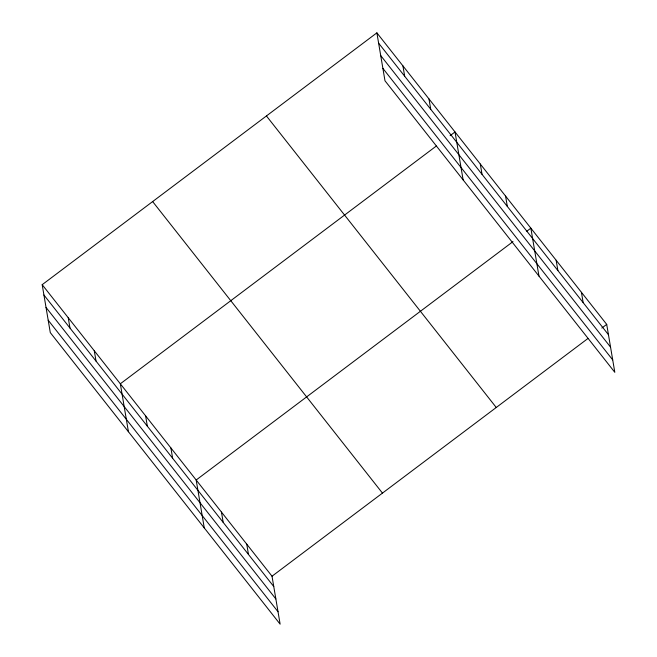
<?xml version="1.0" encoding="UTF-8"?>
<svg xmlns="http://www.w3.org/2000/svg" width="657" height="657" viewBox="0 0 657 657"><rect width="100%" height="100%" fill="white"/><g stroke="black" fill="none" stroke-linecap="round" stroke-linejoin="round"><path stroke-width="0.99" d="M42.188 284.686L272.014 576.214L280.12 624.15L50.293 332.623L42.188 284.686L376.88 32.85L606.707 324.377L614.812 372.314L384.986 80.786L376.88 32.85M436.338 146.026L120.33 383.803L128.435 431.739M450.144 135.638L455.022 131.967L463.128 179.903M512.994 241.62L196.172 480.012L204.278 527.949M526.799 231.231L530.864 228.176L538.97 276.112M272.014 576.214L588.023 338.437M601.837 328.048L606.707 324.377M378.621 43.173L608.448 334.7M380.723 55.582L610.55 347.118M382.883 68.377L612.71 359.905M266.43 115.952L496.257 407.488M152.638 201.576L382.464 493.111M43.929 295.009L273.764 586.537M46.031 307.419L275.858 598.946M48.191 320.205L278.026 611.741M581.42 292.316L583.17 302.631M556.142 260.246L557.892 270.569M505.578 196.106L507.327 206.429M480.3 164.036L482.049 174.36M428.972 98.928L430.721 109.251M402.922 65.889L404.671 76.212M246.736 544.144L248.477 554.467M221.45 512.074L223.199 522.397M170.894 447.943L172.635 458.266M145.608 415.873L147.357 426.196M94.279 350.764L96.029 361.087M68.238 317.725L69.979 328.048"/></g></svg>
